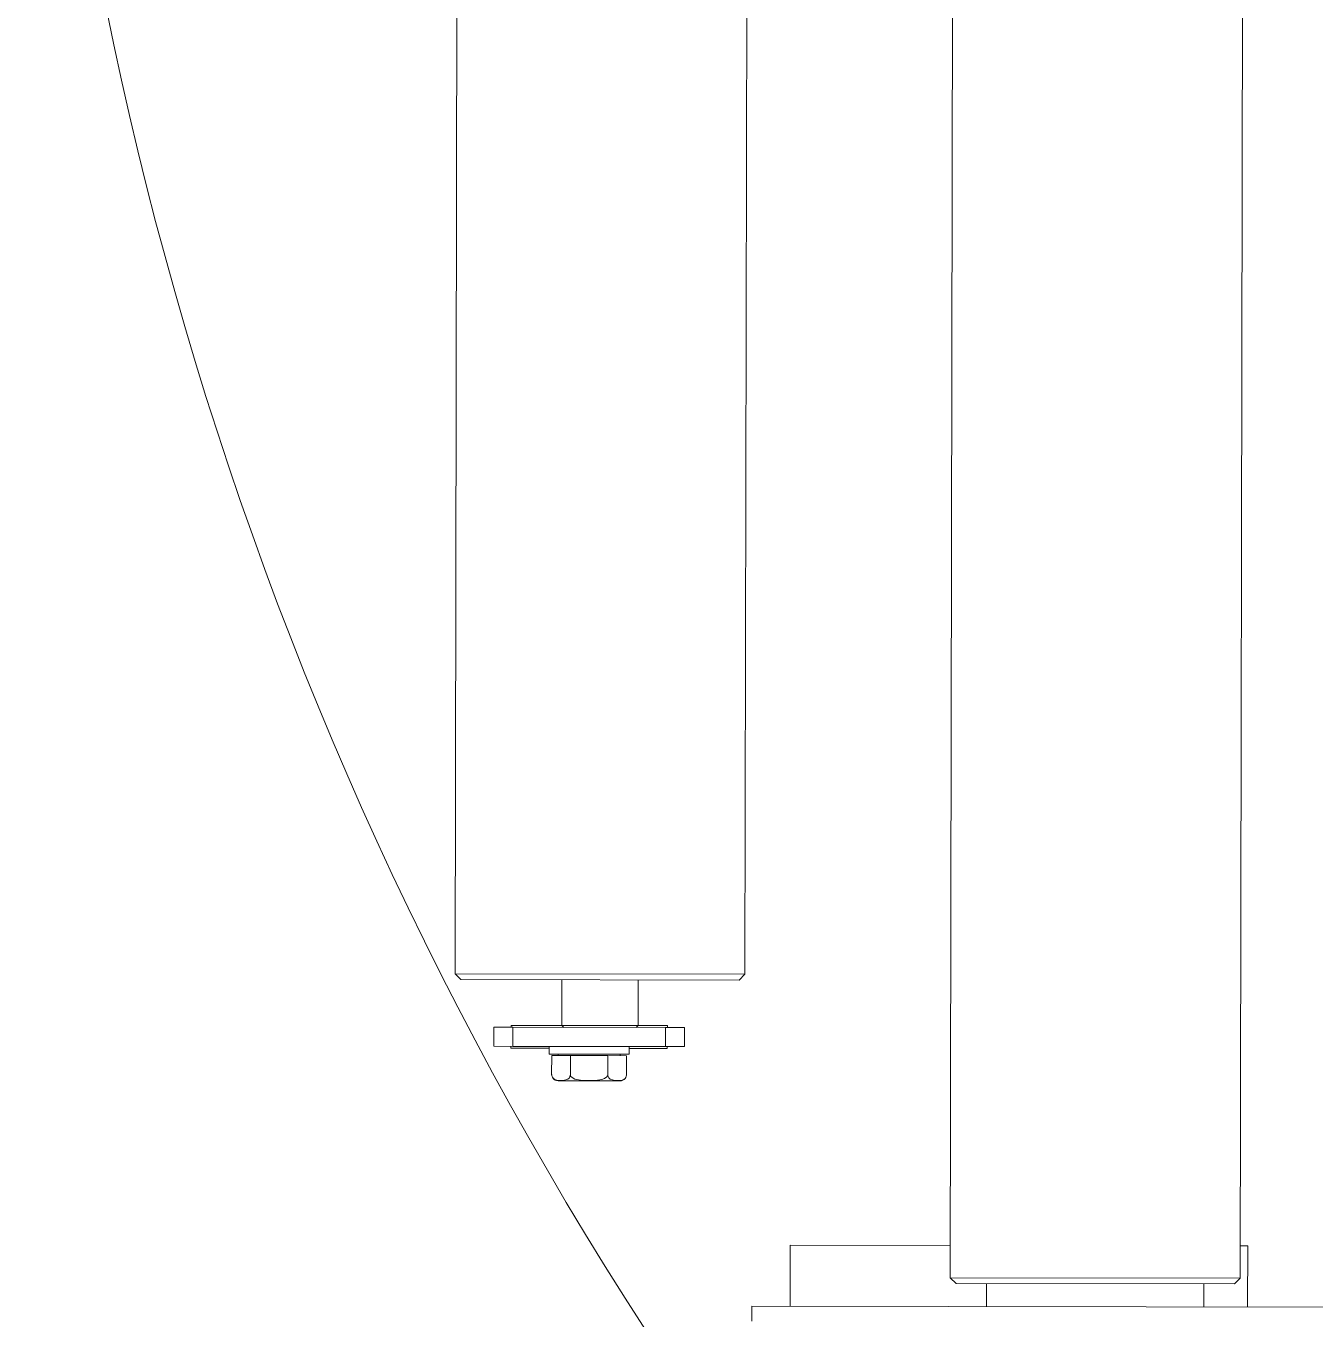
# Model space of a CAD drawing. Header units: millimetres. Extents: x -383313 to -161684, y -117025 to 99224.
# Drawn here: x -326089 to -325750.9, y 31182.6 to 31521.8 of the extents above; entities that cross this region are included whole.
import ezdxf

# ---------------------------------------------------------------- set-up
doc = ezdxf.new("R2010")
doc.units = ezdxf.units.MM
doc.header["$MEASUREMENT"] = 0
doc.linetypes.add('AM_ISO08W050x2', pattern=[9, 6, -0.75, 1.5, -0.75])
doc.linetypes.add('PHANTOM', pattern=[12.7, 6.35, -1.27, 1.27, -1.27, 1.27, -1.27])
doc.layers.add('P-0000', color=7, linetype='Continuous')
doc.layers.add('Робот', color=30, linetype='Continuous')

# ---------------------------------------------------------------- blocks, each defined once
blk = doc.blocks.new('Робот ABB IRB660_3.15 (сверху)')
at = {"layer": 'Робот'}
blk.add_circle((0, 0), 3150, dxfattribs=at)
blk = doc.blocks.new('A$C16512043')
at = {"color": 7, "linetype": 'Continuous', "lineweight": 15}
for p, q in [((-758, 565), (-758, -532)), ((-682, -532), (-682, 565)), ((-888, 448.5), (-888, -452.5)), ((-812, -452.5), (-812, 448.5)), ((-888, -452.5), (-886.5, -454)), ((-812, -452.5), (-888, -452.5)), ((-813.5, -454), (-886.5, -454)), ((-860, -454), (-860, -466)), ((-840, -466), (-840, -454)), ((-813.5, -454), (-812, -452.5)), ((-877.83, -471.5), (-877.83, -466.5)), ((-877.83, -466.5), (-872.83, -466.5)), ((-860, -466), (-873.33, -466)), ((-873.33, -466), (-873.33, -466.5)), ((-832.83, -466.5), (-872.83, -466.5)), ((-860, -466), (-859.5, -466.5)), ((-860, -466), (-840, -466)), ((-840.5, -466.5), (-840, -466)), ((-832.33, -466), (-840, -466)), ((-832.83, -466.5), (-827.83, -466.5)), ((-832.33, -466.5), (-832.33, -466)), ((-827.83, -466.5), (-827.83, -471.5)), ((-872.83, -471.5), (-877.83, -471.5)), ((-873.33, -471.5), (-873.33, -472)), ((-832.83, -471.5), (-872.83, -471.5)), ((-863.33, -471.5), (-863.33, -473.5)), ((-842.33, -473.5), (-842.33, -471.5)), ((-827.83, -471.5), (-832.83, -471.5)), ((-832.33, -472), (-832.33, -471.5)), ((-873.33, -472), (-863.33, -472)), ((-863.33, -473.5), (-860.03, -473.5)), ((-862.65, -473.9), (-862.65, -478.83)), ((-862.65, -473.9), (-857.74, -473.9)), ((-860.93, -473.5), (-860.93, -473.9)), ((-860.03, -473.5), (-842.33, -473.5)), ((-857.74, -473.9), (-857.74, -478.83)), ((-847.93, -473.9), (-857.74, -473.9)), ((-847.93, -473.9), (-847.93, -478.83)), ((-843.02, -473.9), (-847.93, -473.9)), ((-844.73, -473.9), (-844.73, -473.5)), ((-843.02, -473.9), (-843.02, -478.83)), ((-842.33, -472), (-832.33, -472)), ((-860.98, -480.5), (-844.68, -480.5)), ((-800, -523.5), (-758, -523.5)), ((-800, -539.5), (-800, -523.5)), ((-682, -523.5), (-680, -523.5)), ((-680, -523.5), (-680, -539.5)), ((-758, -532), (-756.5, -533.5)), ((-682, -532), (-758, -532)), ((-683.5, -533.5), (-682, -532)), ((-683.5, -533.5), (-756.5, -533.5)), ((-748.5, -533.5), (-748.5, -539.5)), ((-691.5, -539.5), (-691.5, -533.5)), ((-810, -539.5), (810, -539.5)), ((-810, -543.5), (-810, -539.5))]:
    blk.add_line(p, q, dxfattribs=at)
at = {"color": 7, "linetype": 'PHANTOM', "lineweight": 0}
for p, q in [((-872.83, -466.5), (-872.83, -471.5)), ((-832.83, -471.5), (-832.83, -466.5))]:
    blk.add_line(p, q, dxfattribs=at)
at = {"color": 7, "linetype": 'Continuous', "lineweight": 15, "flags": 128}
for points in [[(-857.74, -478.83), (-857.77, -479.12), (-857.84, -479.38), (-858.01, -479.72), (-858.37, -480.09), (-859.55, -480.44), (-861.26, -480.38), (-861.74, -480.24), (-862.27, -479.86), (-862.45, -479.6), (-862.59, -479.26), (-862.64, -478.97), (-862.65, -478.83)], [(-857.74, -478.83), (-857.7, -479.09), (-857.58, -479.35), (-857.26, -479.68), (-856.59, -480.05), (-854.56, -480.42), (-852.83, -480.46), (-851.17, -480.42), (-849.5, -480.18), (-848.8, -479.93), (-848.19, -479.48), (-848.01, -479.2), (-847.93, -478.87), (-847.93, -478.83)], [(-847.93, -478.83), (-847.9, -479.12), (-847.83, -479.38), (-847.66, -479.72), (-847.29, -480.09), (-846.12, -480.44), (-844.41, -480.38), (-843.93, -480.24), (-843.39, -479.86), (-843.21, -479.6), (-843.07, -479.26), (-843.02, -478.97), (-843.02, -478.83)]]:
    blk.add_lwpolyline(points, dxfattribs=at)
at = {"color": 7, "linetype": 'Continuous', "lineweight": 15}
for centre, radius, start, end in [((0, 0), 1000, 144.86534, 215.34511), ((-860.98, -478.83), 1.67, 219.9532, 270), ((-844.68, -478.83), 1.67, 270, 320.9756), ((-844.68, -478.83), 1.67, 341.0498, 4.6273)]:
    blk.add_arc(centre, radius, start, end, dxfattribs=at)
blk = doc.blocks.new('A$C11CE3AA3')
at = {"layer": 'P-0000', "color": 7, "linetype": 'AM_ISO08W050x2'}
blk.add_blockref('A$C16512043', (0, 0), dxfattribs=at)
blk = doc.blocks.new('A$C48DD7FF4')
at = {"layer": 'P-0000', "color": 7, "linetype": 'AM_ISO08W050x2', "rotation": 90}
blk.add_blockref('A$C11CE3AA3', (0, 0), dxfattribs=at)
blk = doc.blocks.new('A$C85faf101')
at = {"layer": 'P-0000', "color": 7, "linetype": 'AM_ISO08W050x2', "rotation": 269.8977813728555}
blk.add_blockref('A$C48DD7FF4', (1020.31, 0, 5), dxfattribs=at)

msp = doc.modelspace()

# ---------------------------------------------------------------- block references
at = {"ltscale": 100}
msp.add_blockref('A$C85faf101', (-326107.95318, 31724.05688), dxfattribs=at)
at = {"layer": 'Робот', "rotation": 180}
msp.add_blockref('Робот ABB IRB660_3.15 (сверху)', (-328754.07698, 33964.72651), dxfattribs=at)

doc.saveas('drawing.dxf')
